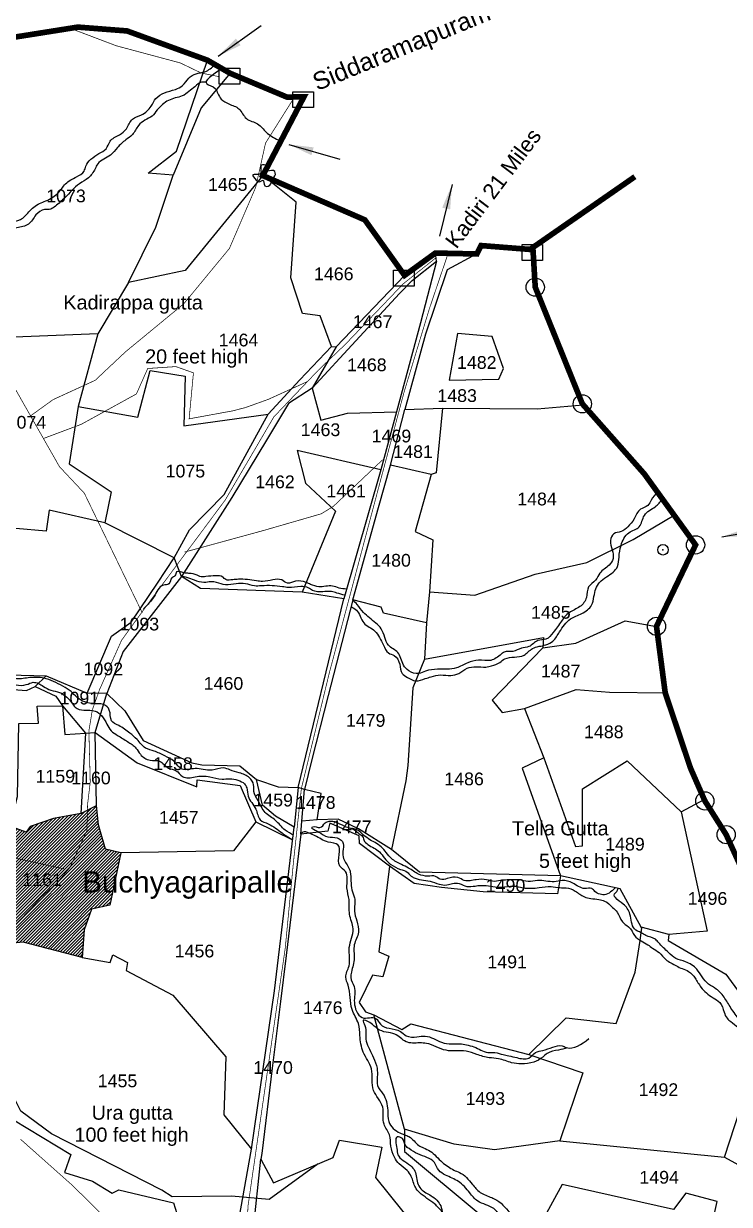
# Model space of a CAD drawing. Header units: feet. Extents: x 800131 to 806575, y 1568145 to 1575656.
# Drawn here: x 803201 to 804199, y 1573120 to 1574790 of the extents above; entities that cross this region are included whole.
import ezdxf
from ezdxf.enums import TextEntityAlignment as Align

# ---------------------------------------------------------------- set-up
doc = ezdxf.new("R2010")
doc.units = ezdxf.units.FT
doc.header["$LTSCALE"] = 15
doc.header["$MEASUREMENT"] = 0
doc.header["$PDMODE"] = 32
doc.header["$PDSIZE"] = 15
doc.linetypes.add('HIDDEN2', pattern=[0.1875, 0.125, -0.0625])
for name, color, linetype in [('HILL', 223, 'Continuous'), ('PLOT', 7, 'Continuous'), ('PLOT NO', 7, 'Continuous'), ('ROADS', 6, 'Continuous'), ('TANKS-STREAM', 4, 'Continuous'), ('TEXT', 1, 'Continuous'), ('VILLAGE', 30, 'Continuous'), ('VILLAGE STONES', 240, 'Continuous')]:
    doc.layers.add(name, color=color, linetype=linetype)
doc.layers.add('VILLAGE BOUNDRY', color=5, linetype='HIDDEN2', lineweight=100)
doc.styles.get("Standard").update_dxf_attribs({"font": 'arial.ttf'})
doc.linetypes.add('DOTS', pattern='A,1e-06,-3,["●",Standard,S=3,R=0,X=-1.25,Y=-1.25],-3', length=6.000001)
doc.dimstyles.get("Standard").update_dxf_attribs({"dimtxt": 0.18, "dimasz": 35, "dimexe": 0.18, "dimexo": 0.0625, "dimgap": 0.09, "dimtad": 0, "dimtih": 1, "dimtoh": 1, "dimdec": 4, "dimzin": 0, "dimdsep": 46, "dimtxsty": 'Standard', "dimcen": 0.09, "dimadec": 0, "dimazin": 0, "dimtfac": 1, "dimtdec": 4, "dimtofl": 0, "dimtmove": 0, "dimatfit": 3, "dimfxl": 1, "dimtolj": 1, "dimtzin": 0, "dimarcsym": 0})

msp = doc.modelspace()

# ---------------------------------------------------------------- hatches: boundary and pattern name
at = {"layer": 'VILLAGE', "linetype": 'Continuous', "lineweight": -2}
h = msp.add_hatch(dxfattribs=at)
h.set_pattern_fill('ANSI31', color=256, scale=25)
h.paths.add_polyline_path([(803156.1, 1573564.7), (803153.8, 1573539.4), (803145.8, 1573538.6), (803142.1, 1573512.6), (803145.6, 1573512.1), (803151.1, 1573511), (803143.1, 1573485.4), (803162.4, 1573487.2), (803175.1, 1573501.7), (803213.1, 1573541.1), (803224.5, 1573553.7), (803247.6, 1573574.9), (803265.9, 1573596.1), (803290.2, 1573649.1), (803290.8, 1573677.8), (803281.6, 1573673), (803242.9, 1573665.8), (803209.8, 1573654.4), (803204.3, 1573646.5), (803181.1, 1573655), (803129.3, 1573661.4), (803078.1, 1573671.5), (803081.2, 1573659.1), (803053.5, 1573626.7), (803037.2, 1573631.6), (803017.3, 1573636.9), (803030.9, 1573618.6), (803042.9, 1573618.6), (803070, 1573596.7), (803097.1, 1573584.5)])
h.paths.add_polyline_path([(803296.8, 1573537.8), (803322.6, 1573543.3), (803338.1, 1573617.5), (803316.5, 1573622.5), (803306.5, 1573656.7), (803303.6, 1573684.4), (803290.8, 1573677.8), (803290.2, 1573649.1), (803265.9, 1573596.1), (803247.6, 1573574.9), (803224.5, 1573553.7), (803213.1, 1573541.1), (803175.1, 1573501.7), (803162.4, 1573487.2), (803199.8, 1573490.8), (803283.6, 1573469.1), (803286.2, 1573508.4)])
h.paths.add_polyline_path([(803194.2, 1573565.4), (803259.3, 1573565.4), (803259.3, 1573593), (803194.2, 1573593)], flags=24)
h.paths.add_polyline_path([(803273.7, 1573542.7), (803591.3, 1573542.7), (803591.3, 1573600.9), (803273.7, 1573600.9)], flags=9)

# ---------------------------------------------------------------- linework, layer by layer
msp.add_point((804105, 1574046, 55))
at = {"layer": 'HILL', "lineweight": -2}
msp.add_lwpolyline([(803617.4, 1573177.4), (803548, 1573126.8), (803494.4, 1573131.9), (803410.8, 1573130.6), (803396.1, 1573140.2), (803239.8, 1573219.9), (803196.4, 1573251.7), (803180.4, 1573284.2), (803155.5, 1573370.9)], dxfattribs=at)
at = {"layer": 'PLOT', "lineweight": -2}
for points in [[(803413.3, 1574034.6), (803435, 1574074.4), (803484.3, 1574124.1), (803546.5, 1574237.6), (803591.2, 1574286.2), (803636.2, 1574333.6), (803620.2, 1574376.8), (803595, 1574380.3), (803578.5, 1574430.8), (803586.1, 1574537.5), (803538.9, 1574575.3), (803429.3, 1574441), (803348.7, 1574424.2), (803387.4, 1574502.4), (803412, 1574575.8), (803376.7, 1574578.5), (803416.7, 1574609.6), (803460.6, 1574738.5)], [(803492.7, 1574720), (803451.9, 1574671), (803412, 1574575.8)], [(803608.8, 1574274.8), (803732.5, 1574408.6), (803750.3, 1574426.8), (803784.5, 1574454), (803783, 1574465.7)], [(803784.5, 1574454), (803762, 1574366.9), (803727.9, 1574241.1)], [(803841.6, 1574464.4), (803799.8, 1574442.2), (803769.2, 1574350.8), (803739.7, 1574244.6), (803793.2, 1574246.3), (803927.2, 1574245.5), (803992.2, 1574250.9)], [(803348.7, 1574424.2), (803305.6, 1574351.5), (803139.9, 1574344.9)], [(803642.8, 1574332.9), (803739.4, 1574434.1)], [(803305.6, 1574351.5), (803277.6, 1574248.6), (803362, 1574233.6)], [(803814.2, 1574351.7), (803802.3, 1574286.1), (803872.9, 1574287.5), (803879.5, 1574302.6), (803863.4, 1574347.9), (803814.2, 1574351.7)], [(803636.2, 1574333.6), (803642.8, 1574332.9), (803608.8, 1574274.8), (803575.4, 1574252.7), (803544, 1574201.2), (803494.9, 1574120.1), (803423.7, 1574008), (803413.3, 1574034.6)], [(803362, 1574233.6), (803379.8, 1574299.7), (803429.1, 1574291.4), (803427.2, 1574221.5), (803546.5, 1574237.6)], [(803608.8, 1574274.8), (803620.8, 1574229.1), (803658.9, 1574239.4), (803727.9, 1574241.1), (803705.9, 1574159.2), (803587.4, 1574186.2), (803599.3, 1574140.1), (803641.6, 1574100.8), (803594.5, 1573985.8)], [(803277.6, 1574248.6), (803265.1, 1574167.4), (803324.6, 1574127.8), (803315.5, 1574084.3)], [(803793.2, 1574246.3), (803784.3, 1574154.7), (803777.1, 1574152.5), (803719.6, 1574165.5), (803739.7, 1574244.6)], [(803705.9, 1574159.2), (803653.3, 1573976.6)], [(803777.1, 1574152.5), (803754.5, 1574072), (803779.6, 1574060.2), (803774.7, 1573986.4), (803770.4, 1573942.6), (803709.7, 1573956.2), (803706.3, 1573964.6), (803666.1, 1573975.2), (803702.4, 1574105.7), (803719.6, 1574165.5)], [(802577.1, 1574110.9), (802615.1, 1574082.7), (802615.8, 1574067.5), (802677.8, 1574059.8), (802739, 1574011.2), (802791.5, 1573970.5), (802837.7, 1573946), (802869.9, 1573933.5), (802954, 1573900.9), (802987.9, 1573889.8), (803012.9, 1573883.8), (803068.6, 1573864.3), (803134.8, 1573851.8), (803168.4, 1573849.8), (803204.5, 1573847), (803216.8, 1573852.7), (803232.7, 1573867.9)], [(802950.3, 1573927.9), (802969.9, 1573908.9), (803019.6, 1573896.9), (803124.3, 1573878), (803179.7, 1573869.2), (803232.7, 1573867.9), (803290.4, 1573843.2), (803325, 1573923.7), (803352.9, 1573943.4), (803389.9, 1573998.6), (803413.3, 1574034.6), (803315.5, 1574084.3), (803236.9, 1574101.8), (803232.6, 1574072.5), (803189.6, 1574076), (803136.4, 1574106.2)], [(803774.7, 1573986.4), (803838.7, 1573981.7), (803924.1, 1574011.6), (803997.1, 1574028.1), (804062.7, 1574060.5), (804120.7, 1574094.9)], [(803423.7, 1574008), (803341.5, 1573902), (803318.5, 1573842.9), (803290.4, 1573843.2)], [(803318.5, 1573842.9), (803343.8, 1573818), (803369.8, 1573776.1), (803438.4, 1573744.5), (803452.6, 1573741.9), (803506.5, 1573740.3), (803530, 1573721.2), (803560.8, 1573710.5), (803589, 1573709.9), (803653.3, 1573976.6), (803594.5, 1573985.8), (803451, 1573991.4), (803423.7, 1574008)], [(803666.1, 1573975.2), (803631.4, 1573840), (803608.1, 1573749.5), (803598.1, 1573707), (803589, 1573709.9)], [(803770.4, 1573942.6), (803767.8, 1573891.3), (803751.3, 1573850.8), (803744.1, 1573740.9), (803741, 1573719.3), (803721, 1573622.2), (803674.1, 1573651.4), (803645.5, 1573665), (803615.6, 1573663.8), (803621.7, 1573701.4), (803598.1, 1573706.9)], [(803767.8, 1573891.3), (803936.1, 1573921.8), (803935.2, 1573907.1), (803981.7, 1573914.1), (804051.7, 1573945.5), (804095.8, 1573937.7)], [(803935.2, 1573907.1), (803863.3, 1573833.2), (803877.5, 1573815.9), (803908.9, 1573821.3), (803982.2, 1573848.2), (804029.3, 1573844.7), (804108.1, 1573843.8)], [(803216.8, 1573852.7), (803246.1, 1573839), (803255.6, 1573825.2), (803288.1, 1573786.5), (803302, 1573787.4), (803318.5, 1573842.9)], [(803281.6, 1573673), (803242.9, 1573665.8), (803209.8, 1573654.4), (803204.3, 1573646.5), (803181.1, 1573655), (803192, 1573696.9), (803194, 1573800.1), (803221.8, 1573800.9), (803219.7, 1573824.9), (803255.6, 1573825.2), (803259, 1573784.8), (803288.1, 1573786.5)], [(803908.9, 1573821.3), (803936.5, 1573751.5), (803981.4, 1573626.2), (803991.3, 1573627.3), (803991.3, 1573707.8), (804054.1, 1573747.4), (804130.9, 1573675.1), (804163.4, 1573692.7)], [(803288.1, 1573786.5), (803281.6, 1573673), (803303.6, 1573684.4)], [(803302, 1573787.4), (803361.3, 1573744.7), (803445.7, 1573710.6), (803446.1, 1573720.7), (803506.8, 1573712.4), (803529.1, 1573661.3), (803581.1, 1573635.8)], [(803529.1, 1573661.3), (803497.3, 1573620.2), (803338.1, 1573617.5), (803316.5, 1573622.5), (803306.5, 1573656.7), (803303.6, 1573684.4), (803302, 1573787.4)], [(803936.5, 1573751.5), (803906, 1573736.9), (803960.1, 1573584.7)], [(803589, 1573709.9), (803583.2, 1573653.6), (803556.9, 1573669.3), (803538.4, 1573684.9), (803530, 1573721.2)], [(803615.6, 1573663.8), (803594.2, 1573661.9), (803598.1, 1573706.9)], [(804130.9, 1573675.1), (804167.5, 1573506.7), (804113.3, 1573501.8), (804074.3, 1573512.4), (804044.6, 1573566.4), (803960.1, 1573584.7), (803760.4, 1573590), (803721, 1573622.2)], [(803505.3, 1573100.6), (803522.9, 1573198.2), (803555.4, 1573422.3), (803583.2, 1573653.6)], [(803960.1, 1573584.7), (803956, 1573559.2), (803850.7, 1573562), (803791.6, 1573568.1), (803752.8, 1573574.1), (803718, 1573598.6), (803675.7, 1573630.7), (803675, 1573641.5), (803633.6, 1573659.5), (803630.9, 1573647.9), (803592.9, 1573643.7), (803594.2, 1573661.9)], [(803592.9, 1573643.7), (803571.8, 1573471.9), (803563.9, 1573407), (803552.3, 1573312.6), (803537.5, 1573192), (803536.1, 1573183.8), (803553.9, 1573150.6), (803638.4, 1573186.2), (803647.5, 1573210.7), (803707.2, 1573200.8), (803698.1, 1573158.1), (803756.1, 1573085.8), (803749.4, 1573075.2), (803734.3, 1573085.2), (803730.4, 1573072.5), (803792.6, 1573009.5), (803836.7, 1572993.5), (803860.6, 1573050.6), (803846.4, 1573105.6)], [(803338.1, 1573617.5), (803322.6, 1573543.3), (803296.8, 1573537.8), (803286.2, 1573508.4), (803283.6, 1573469.1), (803323, 1573462), (803326.9, 1573473), (803347.5, 1573462), (803345.5, 1573450.7), (803411.8, 1573416), (803486.4, 1573328.9), (803484, 1573246.7), (803522.9, 1573198.2)], [(803718, 1573598.6), (803702.9, 1573477.1), (803717.4, 1573471.1), (803708.9, 1573441.7), (803693.9, 1573444.2), (803675, 1573405.8), (803684.2, 1573392.6), (803696.2, 1573388.4), (803735.4, 1573367.2), (803748.2, 1573375.3), (803915.3, 1573332), (803967.8, 1573384.1), (804038.7, 1573375.8), (804065.8, 1573448.5), (804072.5, 1573493.5), (804074.1, 1573504.1), (804075.1, 1573510.9)], [(804075.1, 1573510.9), (804074.3, 1573512.4)], [(804113.3, 1573501.8), (804112.5, 1573493.3), (804194.1, 1573445.8), (804251, 1573367.2), (804288.5, 1573364.2), (804313.6, 1573328.7), (804334.1, 1573323.2), (804358.7, 1573326.2), (804343.1, 1573368), (804392.8, 1573382.4), (804382.7, 1573398.3), (804400.5, 1573403.2)], [(803283.6, 1573469.1), (803199.8, 1573490.8), (803143.1, 1573485.4), (803134.3, 1573462.9), (803133.6, 1573454.7), (803126.7, 1573418.1), (803127.7, 1573360.6), (803156, 1573301.5), (803152.9, 1573270.4)], [(803739.3, 1573226.3), (803696.2, 1573388.4)], [(804191.8, 1573186.8), (804251, 1573367.2)], [(803915.3, 1573332), (803991.7, 1573306), (803959.2, 1573209.9), (804191.8, 1573186.8), (804298.6, 1573128.6)], [(802730.2, 1573104.4), (802820.2, 1573133.4), (802924, 1573218.7), (802959, 1573231), (802989.1, 1573236.4), (803033.7, 1573240), (803074.3, 1573254.6), (803152.9, 1573270.4), (803151.5, 1573257), (803165.4, 1573251.9), (803267.2, 1573190.6), (803258.2, 1573165), (803298, 1573153), (803326, 1573135.7), (803335.4, 1573140.8), (803412.4, 1573122.3), (803417.4, 1573107.2)], [(803959.2, 1573209.9), (803866.8, 1573197), (803809.6, 1573205.4), (803739.3, 1573226.3), (803739.3, 1573195), (803846.4, 1573105.6), (803919.6, 1573062.9)], [(803525.2, 1573081.1), (803536.1, 1573183.8)], [(804298.4, 1573067), (804197.5, 1573001.8), (804167.6, 1573060.4), (804181.5, 1573124.2), (804137.3, 1573135.7), (804119.7, 1573112.9), (803962.4, 1573148.3), (803935, 1573098.4), (803919.6, 1573062.9), (803983.8, 1573007.7), (804074.4, 1572929.9), (804166.2, 1572962), (804202.6, 1572974.7)]]:
    msp.add_lwpolyline(points, dxfattribs=at)
at = {"layer": 'ROADS', "linetype": 'DOTS', "lineweight": -2, "ltscale": 0.15, "const_width": 1}
for points in [[(803368.5, 1573956.6), (803286.4, 1574126.1), (803251.3, 1574163.5), (803181.3, 1574286.5), (803089.6, 1574396.5), (802933.2, 1574539), (802860.4, 1574626.3), (802820.9, 1574650.5), (802812, 1574669.6), (802813, 1574782.4), (802711.9, 1574864), (802632.3, 1574919.7), (802534.5, 1574985), (802399.8, 1575071.4), (802285.8, 1575100.8), (802270.2, 1575108.6)], [(803582.6, 1574684.5), (803542.8, 1574621.3), (803528.8, 1574558.5), (803491.6, 1574472.1), (803427.1, 1574393.9), (803344.8, 1574326.1), (803301.8, 1574285.7), (803242.3, 1574258.4), (803210.8, 1574235.7)], [(803228.7, 1574203.4), (803282, 1574223.4), (803360.1, 1574266.4), (803376.1, 1574302.4), (803415.8, 1574305.1), (803440.8, 1574296.3), (803434.7, 1574231.2), (803496.4, 1574242.5), (803514.5, 1574247.2), (803546.8, 1574258.8), (803601.8, 1574283.8)], [(803257.7, 1573594.6), (803109.3, 1573627.4)]]:
    msp.add_lwpolyline(points, dxfattribs=at)
at = {"layer": 'ROADS', "linetype": 'HIDDEN2', "lineweight": -2, "ltscale": 8, "const_width": 1}
for points in [[(803264.7, 1574784.3), (803331.7, 1574758.9), (803422.3, 1574734.6), (803451.7, 1574720.4), (803476.6, 1574715.3)], [(803783.2, 1574458.5), (803737.7, 1574422.3), (803655.7, 1574336.6), (803617.8, 1574300.4), (803554.5, 1574233.9), (803485.7, 1574116.3), (803378, 1573971.6), (803339.2, 1573918.1), (803308.1, 1573848.5), (803297.8, 1573819.7), (803292.9, 1573789.7), (803294.8, 1573717.4), (803291, 1573685.5), (803290.2, 1573649.1), (803265.9, 1573596.1), (803247.6, 1573574.9), (803224.5, 1573553.7), (803213.1, 1573541.1), (803175.1, 1573501.7)], [(803511.4, 1572934.5), (803517.9, 1573117.1), (803570.7, 1573483), (803582.3, 1573604.4), (803593.5, 1573708.4), (803632.9, 1573871.5), (803670.1, 1574011.2), (803706.2, 1574147), (803738.7, 1574268.9), (803774.5, 1574386.9), (803801.1, 1574465.3)], [(803428.2, 1574042.7), (803540.4, 1574073.4), (803621.7, 1574096.9), (803638.8, 1574107.5), (803708.3, 1574173.2)], [(803196.3, 1573212.1), (803270.4, 1573146.2), (803314.5, 1573102.6)]]:
    msp.add_lwpolyline(points, dxfattribs=at)
at = {"layer": 'TANKS-STREAM', "lineweight": -2}
for points in [[(803583, 1573642.3), (803570.6, 1573649.3), (803556.6, 1573663.4), (803542.3, 1573674.3), (803532.3, 1573691.1), (803526.2, 1573704.2), (803525.8, 1573713.4), (803520.1, 1573723.5), (803505.7, 1573730.4), (803492.4, 1573734.6), (803483.6, 1573737.4), (803467.3, 1573734.2), (803454.5, 1573735.3), (803443.3, 1573736.5), (803424.7, 1573735.8), (803413.1, 1573746.8), (803400.1, 1573754.5), (803385.4, 1573761.2), (803372.9, 1573765.6), (803361, 1573777.6), (803350.8, 1573786.8), (803335.1, 1573797.3), (803325, 1573804.2), (803321.8, 1573819.3), (803313.8, 1573827), (803305.4, 1573828.2), (803287, 1573830.7), (803275.8, 1573837.6), (803267.8, 1573845.3), (803256.1, 1573853), (803229, 1573864.4), (803209.2, 1573865.1), (803190.3, 1573863.5), (803174.7, 1573866), (803159.2, 1573864.9), (803133.3, 1573868.5), (803118.5, 1573872.8), (803096.8, 1573874.6), (803082.1, 1573878), (803061.2, 1573879.7), (803053.2, 1573885.8), (803039.4, 1573890.2), (803011, 1573896.4), (802988.2, 1573901.7), (802972.7, 1573906.6), (802954.8, 1573915.8), (802947.6, 1573921.6), (802939.8, 1573923.5), (802942.7, 1573945.8), (802942.6, 1573965), (802947.5, 1573994.3), (802955.4, 1574049.2), (802957.9, 1574067.7), (802961.2, 1574084.5), (802976.5, 1574108), (802983.9, 1574116.8), (802989.2, 1574136.3), (802997.5, 1574150.4), (803001.5, 1574177.2), (802996.3, 1574193.3), (802989.5, 1574204.7), (802985.6, 1574225.7), (802979.3, 1574235.4), (802971.3, 1574250.3), (802967.1, 1574263.8), (802959.2, 1574281.8), (802953.3, 1574292.8), (802950.7, 1574305.8), (802942.7, 1574323.1), (802935.5, 1574341.8), (802932.6, 1574362.6), (802925.1, 1574378.1), (802924.4, 1574393.4), (802918.6, 1574406), (802915.3, 1574417.4), (802917.7, 1574428), (802922.2, 1574435.3), (802938.7, 1574437.9), (802951.8, 1574445.5), (802971.7, 1574447.8), (802992.2, 1574452.7), (803012.1, 1574461.7), (803028.8, 1574461.3), (803046.3, 1574465.2), (803063.2, 1574474.3), (803077.8, 1574476.6), (803095.6, 1574477.8), (803110.9, 1574481.8), (803130.4, 1574489), (803149.4, 1574489.7), (803161.2, 1574490.7), (803171.5, 1574500.1), (803181.7, 1574508.6), (803196, 1574513), (803207.9, 1574523.9), (803223.2, 1574536), (803232.1, 1574539.6), (803241.8, 1574544.8), (803249.2, 1574550.6), (803259.9, 1574563.6), (803275.5, 1574573.6), (803286.1, 1574581.7), (803288.7, 1574588.6), (803295.6, 1574598.3), (803307.2, 1574606.4), (803317.3, 1574613.2), (803322.9, 1574623.9), (803336.1, 1574633), (803346, 1574641.6), (803354.5, 1574655), (803367.2, 1574661.2), (803381.1, 1574673.7), (803387.7, 1574684.4), (803399.7, 1574692.2), (803415.3, 1574697.2), (803425.4, 1574702.7), (803434.1, 1574712.9), (803444.5, 1574719.4), (803457.1, 1574722.2), (803471.3, 1574732.3)], [(803481.5, 1574726.5), (803459.9, 1574704.9), (803471.5, 1574698.7), (803475.3, 1574691.4), (803480.2, 1574683.6), (803490.9, 1574676.6), (803505.2, 1574669.6), (803515.7, 1574656), (803531.6, 1574648.4), (803543.9, 1574636.5), (803560.5, 1574625.7), (803564.2, 1574623.7)], [(803458.6, 1574707.4), (803452.3, 1574707.4), (803442.8, 1574701), (803434.3, 1574694.3), (803425, 1574687.9), (803415, 1574685.1), (803405.7, 1574681.6), (803389.5, 1574668.2), (803382.2, 1574659.5), (803372, 1574653.5), (803363.2, 1574646.2), (803354.5, 1574633.3), (803345.2, 1574625.8), (803333.2, 1574614.9), (803323.5, 1574604.4), (803305.4, 1574591.8), (803301.7, 1574584.9), (803292.2, 1574572.1), (803279.8, 1574563.7), (803259, 1574544), (803245.5, 1574532), (803238.9, 1574527.8), (803230.2, 1574527.3), (803218, 1574519.6), (803207.4, 1574506.6), (803199.5, 1574503.3), (803183.2, 1574498.5), (803174.8, 1574491.9), (803162.9, 1574483.1), (803150.7, 1574480.3), (803139, 1574479.5), (803126.9, 1574477.2), (803116.6, 1574473), (803098.3, 1574468.9), (803089.2, 1574468.6), (803076.4, 1574468.4), (803066.9, 1574464.4), (803057.7, 1574459.9), (803043.1, 1574454.5), (803027.1, 1574454.8), (803020.8, 1574454.1), (802997.5, 1574447.5), (802986.8, 1574442.9), (802965.9, 1574439.8), (802957.8, 1574439.3), (802947.9, 1574435.1), (802928.7, 1574430.8), (802924.7, 1574427), (802922.5, 1574417.4), (802925.1, 1574407), (802929.6, 1574396.3), (802932.3, 1574389.6), (802934, 1574371.6), (802942, 1574355.4), (802945.5, 1574337.8), (802950.7, 1574322.6), (802955.3, 1574311.7), (802959.4, 1574298.3), (802967.1, 1574280.5), (802973.1, 1574264.1), (802979.7, 1574251.1), (802984.2, 1574243.8), (802991.8, 1574228.9), (802993.4, 1574223.3), (802994.8, 1574211.5), (803000.8, 1574200.9), (803007.2, 1574186.7), (803008.3, 1574163.9), (803004.5, 1574150.6), (802996.8, 1574134.2), (802986.1, 1574107.1), (802978.7, 1574110.3)], [(804097.1, 1574127.7), (804088.2, 1574116.2), (804083.7, 1574108.7), (804073.1, 1574103.2), (804064, 1574089.7), (804055.3, 1574078.5), (804045.7, 1574071.7), (804035.5, 1574068.7), (804030.7, 1574058.9), (804033.1, 1574045.9), (804034.3, 1574033.6), (804028.8, 1574024.3), (804015.6, 1574012.9), (804009.6, 1574003.1), (803999.8, 1573993.5), (803996.6, 1573978.6), (803987.5, 1573965.6), (803972.2, 1573957), (803961.4, 1573945), (803949.7, 1573929), (803939.5, 1573919.6), (803928.1, 1573917.6), (803915.2, 1573909), (803904.7, 1573906.7), (803892.6, 1573902.2), (803880.3, 1573901.2), (803876.2, 1573898.3), (803861.5, 1573889.6), (803844, 1573889.8), (803828.7, 1573886), (803812.7, 1573878.9), (803786.1, 1573877), (803769.2, 1573874.3), (803759.6, 1573871), (803745.4, 1573874.8), (803737.9, 1573882.7), (803729.9, 1573900.8), (803716.6, 1573910.9), (803711.4, 1573922.1), (803706.3, 1573934.4), (803698.8, 1573942.4), (803681.4, 1573957.3), (803672.3, 1573968.8), (803666.1, 1573975.2)], [(803663.7, 1573965.6), (803671.3, 1573960.5), (803676.6, 1573952.1), (803681.8, 1573942.5), (803697.4, 1573931.1), (803704, 1573921.8), (803709.7, 1573911.3), (803716.8, 1573900), (803724.6, 1573896.3), (803732.6, 1573884), (803736.2, 1573871), (803743.5, 1573865.5), (803755.3, 1573860.7), (803768.7, 1573863.7), (803776.9, 1573866.2), (803790.4, 1573868.9), (803805, 1573868.2), (803816, 1573871), (803827.8, 1573878.3), (803840.6, 1573880.6), (803854.3, 1573880.1), (803862.6, 1573881.7), (803874, 1573886.7), (803881.5, 1573891.7), (803894.8, 1573894.3), (803908.5, 1573897), (803920.4, 1573906.4), (803939.5, 1573911.5), (803949.3, 1573916.9), (803958.7, 1573929.9), (803965.8, 1573939.9), (803974.2, 1573948.1), (803990.2, 1573955.9), (804003.9, 1573967.5), (804007.4, 1573980.1), (804015.2, 1573999.9), (804025.2, 1574007.7), (804040.7, 1574022.5), (804042.8, 1574035.5), (804045.6, 1574052.1), (804056.7, 1574070), (804071.4, 1574078.6), (804078.7, 1574094.6), (804085.8, 1574101.6), (804094, 1574106.9), (804104.2, 1574117.8)], [(803657.2, 1573990.3), (803646.8, 1573991.8), (803637.5, 1573994.7), (803618.2, 1573993.5), (803606.6, 1573997), (803600.1, 1573999.7), (803585.3, 1574001.6), (803573.7, 1573998.7), (803565.6, 1574003.3), (803553.2, 1574003.3), (803538.5, 1574001.3), (803530.1, 1574001.9), (803517.1, 1574003.9), (803504.7, 1574004.2), (803496.3, 1574003.6), (803486.5, 1574003.9), (803482.2, 1574007.4), (803472.3, 1574009.1), (803458.5, 1574008.2), (803449.8, 1574008.2), (803446.1, 1574010), (803434.5, 1574012.6), (803427.2, 1574013.4), (803416.9, 1574014.6), (803414.6, 1574009.1), (803410.3, 1574006.2), (803406.2, 1573997.9), (803398.4, 1573995.8), (803385.1, 1573979.7), (803375.3, 1573967.8), (803369.8, 1573961.7)], [(803654.7, 1573981.7), (803643.8, 1573984.8), (803636.1, 1573986.8), (803623.7, 1573986.6), (803609.3, 1573988.6), (803603.8, 1573991.9), (803592.6, 1573993.9), (803575.1, 1573992.7), (803566.6, 1573993.7), (803552, 1573995.2), (803536.9, 1573995), (803527, 1573994.9), (803514.6, 1573997.9), (803501, 1573997.8), (803486.3, 1573996.5), (803473.4, 1573999.8), (803465.4, 1574000.6), (803455.7, 1573999.8), (803442.3, 1574002.8), (803431.5, 1574006.8), (803423.7, 1574008)], [(802825.5, 1573698.2), (802832.4, 1573715.2), (802842.3, 1573735.5), (802877.5, 1573778.8), (802882.7, 1573814.3), (802887.7, 1573841.3), (802890.8, 1573855), (802899.3, 1573868.3), (802912.4, 1573873.8), (802924.6, 1573888.9), (802935.4, 1573898.2), (802938.7, 1573906.8), (802944.6, 1573913.8), (802956.5, 1573910.5), (802966.8, 1573902.9), (802975.2, 1573900.5), (802980.1, 1573899.8), (802994, 1573895.4), (803005.9, 1573889.7), (803029.5, 1573885), (803035.4, 1573882.9), (803049.3, 1573877.5), (803062.2, 1573872.1), (803082, 1573869.6), (803099.4, 1573864.1), (803111.8, 1573862.2), (803126.6, 1573863), (803135.2, 1573861.4), (803147.2, 1573857.6), (803156.5, 1573858), (803167.5, 1573859.4), (803180.5, 1573857.5), (803190, 1573854.9), (803204.3, 1573855.2), (803214.2, 1573858.5), (803228.7, 1573852.7), (803239.1, 1573847.5), (803251.4, 1573844.3), (803261.5, 1573837.6), (803268.6, 1573829.6), (803273.7, 1573823.2), (803285.8, 1573819.1), (803302, 1573817.8), (803311, 1573811), (803318.5, 1573799.4), (803324.3, 1573790.1), (803333.4, 1573783.5), (803347.7, 1573774.6), (803359.5, 1573765.4), (803365.7, 1573756.7), (803379.5, 1573748.4), (803393, 1573747), (803405.4, 1573737.3), (803416.2, 1573733.5), (803425.4, 1573725.5), (803433.8, 1573723.4), (803443.2, 1573724.7), (803453.8, 1573725.9), (803464.1, 1573724.7), (803481.2, 1573721.6), (803492.2, 1573722.1), (803503.7, 1573720), (803512.9, 1573714.9), (803516.1, 1573709.4), (803518.2, 1573697.4), (803529.1, 1573679.2), (803535.3, 1573664.1), (803546.6, 1573658.3), (803566.1, 1573645.5), (803581.1, 1573635.8)], [(803608, 1573652.1), (803609.4, 1573654), (803619.7, 1573653.1), (803627.2, 1573659.6), (803630.1, 1573661.3), (803640.4, 1573661.6), (803654.5, 1573655), (803670.7, 1573648.3), (803676, 1573643.6), (803679, 1573641.8), (803681.8, 1573635.5), (803687.7, 1573629), (803704.1, 1573618.6), (803711, 1573609.8), (803720.1, 1573600.9), (803733.6, 1573593.9), (803743.3, 1573590.1), (803747.9, 1573585.2), (803751.5, 1573582.6), (803775.5, 1573577.1), (803788.2, 1573573.1), (803799.4, 1573571.9), (803807.2, 1573573.9), (803816.9, 1573573.8), (803827.5, 1573569.8), (803839.3, 1573570.4), (803855, 1573571.1), (803867.7, 1573569.2), (803876.7, 1573568.8), (803893.4, 1573570.4), (803907, 1573567.9), (803929.9, 1573568.2), (803946.7, 1573569.6), (803959.2, 1573568.1), (803968.1, 1573567.8), (803980.8, 1573563.2), (803993.8, 1573555.1), (804003.1, 1573552.9), (804014.3, 1573551.2), (804022.4, 1573549.1), (804033.6, 1573540.2), (804040.4, 1573533.2), (804047.6, 1573519.7), (804056.1, 1573512.8), (804061.2, 1573506.5), (804064.7, 1573500.4), (804074.3, 1573492.8), (804083.6, 1573487.2), (804090.2, 1573482.4), (804099.4, 1573476.3), (804108.9, 1573466.4), (804116.2, 1573461.8), (804132.2, 1573453.5), (804141.1, 1573449.7), (804150.4, 1573440.1), (804158.7, 1573427.3), (804175.8, 1573412.4), (804185.3, 1573405.7), (804191.5, 1573392.1), (804195.6, 1573383.3), (804201, 1573378.6), (804210.8, 1573370.6), (804216.5, 1573366.1), (804226.4, 1573363.7), (804240.4, 1573362.4), (804249.4, 1573356.6), (804252.6, 1573349), (804256.8, 1573344.9), (804263.2, 1573341.7), (804273, 1573338.7), (804281.6, 1573332.1), (804290.3, 1573325.1), (804298.7, 1573312), (804309.2, 1573302.7), (804314.4, 1573299.3), (804321.8, 1573293.7), (804328, 1573285.2), (804329.9, 1573280.4)], [(803792.8, 1573109.7), (803782, 1573120.6), (803760.5, 1573136.9), (803754.7, 1573144.2), (803749, 1573159.5), (803743.2, 1573167.9), (803732, 1573177.3), (803725.2, 1573186.8), (803720.1, 1573202.6), (803718.2, 1573218.2), (803710.4, 1573233.4), (803708.5, 1573257.7), (803695.6, 1573281.3), (803692.5, 1573311.6), (803681.1, 1573335.3), (803676.3, 1573359.1), (803674.1, 1573375.7), (803665.1, 1573395.6), (803659.6, 1573430.1), (803656.2, 1573441.4), (803660.9, 1573457.4), (803661.6, 1573468.8), (803661.3, 1573483.4), (803666.6, 1573509.9), (803661.7, 1573530.4), (803661, 1573551.2), (803658, 1573567.7), (803655.8, 1573590.9), (803648, 1573598.6), (803645.2, 1573628.7), (803631.5, 1573632.5), (803612.8, 1573641.6), (803604.7, 1573645), (803595.6, 1573646.7), (803592.9, 1573643.7)], [(803608, 1573652.1), (803618.2, 1573646.5), (803631, 1573639.9), (803644.3, 1573638.5), (803652.8, 1573630.6), (803652.2, 1573619.4), (803653.1, 1573609.4), (803661.2, 1573594.8), (803662.6, 1573590.3), (803665, 1573564.8), (803668.6, 1573553.9), (803668.6, 1573534.9), (803671.8, 1573521.1), (803674.3, 1573505.1), (803668.3, 1573487.3), (803668.1, 1573468.4), (803664.2, 1573448.7), (803663.3, 1573440.9), (803668.1, 1573428.3), (803668.4, 1573405.5), (803671.5, 1573393.3), (803679.5, 1573384.2), (803699, 1573383), (803705.2, 1573375), (803717.5, 1573369.2), (803733.6, 1573364.7), (803741.7, 1573358.7), (803757, 1573357.1), (803768.8, 1573358.2), (803791.7, 1573349.3), (803806.2, 1573347.2), (803817.7, 1573347.2), (803826.9, 1573345.6), (803837.6, 1573342.9), (803857.2, 1573335.1), (803867.3, 1573334.8), (803879.1, 1573331.9), (803886.7, 1573330.2), (803898.3, 1573327.6), (803915.1, 1573327.1), (803924.6, 1573334.7), (803935, 1573337.8), (803949, 1573342.5), (803962.4, 1573344.2), (803968.2, 1573342), (804000.1, 1573354.6)], [(804037.4, 1573567.9), (804033, 1573563.7), (804024.1, 1573558.4), (804008.7, 1573562.8), (804004.3, 1573566.9), (803994.3, 1573566.9), (803977.3, 1573574.6), (803962.2, 1573578.2), (803951, 1573576.5), (803927.7, 1573578.2), (803914.2, 1573576.8), (803901.4, 1573579), (803886.7, 1573579), (803878, 1573578.5), (803866.7, 1573577), (803855.5, 1573579.2), (803840.8, 1573579.3), (803823.9, 1573578.4), (803814.8, 1573582.5), (803799.9, 1573580.9), (803790, 1573579.9), (803783.2, 1573583.9), (803772.6, 1573584.4), (803759.3, 1573587.2), (803745.2, 1573595.7), (803735.1, 1573600.7), (803720.8, 1573609.4), (803706.5, 1573625.7), (803688.2, 1573637.3), (803679.3, 1573644.3), (803671.2, 1573650.4), (803664.2, 1573651.7)], [(804323.6, 1573291.9), (804322.1, 1573297.8), (804318.6, 1573302.6), (804309.1, 1573310.9), (804301.6, 1573319.6), (804295.7, 1573330.9), (804286, 1573341.4), (804276.8, 1573346.2), (804268.3, 1573349.6), (804255.7, 1573361.5), (804248.9, 1573370.1), (804234, 1573372.6), (804224.5, 1573373.7), (804215, 1573379.2), (804208.7, 1573387.1), (804202.4, 1573395.9), (804192.6, 1573411.4), (804180.4, 1573424.7), (804169.5, 1573431.7), (804160.3, 1573441.8), (804152.8, 1573452.7), (804136.8, 1573463.2), (804123.2, 1573468), (804112.9, 1573476.3), (804098.7, 1573490.4), (804094.3, 1573495), (804080.8, 1573500.4), (804074.1, 1573504.1), (804064.8, 1573509.6), (804058.3, 1573530.6), (804048.8, 1573544.9), (804037.7, 1573554.1), (804035.9, 1573557.3), (804040.8, 1573564.5), (804041.4, 1573567.1)], [(803969.5, 1573341.6), (803957.2, 1573338.3), (803941.2, 1573333.7), (803934.8, 1573328.4), (803922.2, 1573321.3), (803904.6, 1573318.7), (803890.9, 1573320.4), (803872.5, 1573326), (803859.2, 1573327.5), (803841.6, 1573332.3), (803826.5, 1573336.8), (803798.1, 1573338), (803770.3, 1573347.8), (803760.8, 1573348.4), (803741.5, 1573350.1), (803725.7, 1573361), (803713.4, 1573363.6), (803701.6, 1573368.1), (803690.5, 1573377.2), (803680.9, 1573380.4), (803683.1, 1573373.2), (803685.1, 1573351.1), (803689.8, 1573339.4), (803695.5, 1573327.5), (803700.5, 1573312.6), (803700.8, 1573300.4), (803701.3, 1573288.2), (803708.8, 1573276.5), (803715.6, 1573253.3), (803717.1, 1573237.2), (803723.3, 1573227.5), (803732.9, 1573221.1), (803739.3, 1573218.6), (803745.7, 1573216), (803759.8, 1573203.3), (803766, 1573200.1), (803775.5, 1573195.4), (803792.7, 1573179.7), (803801, 1573173.6), (803809.2, 1573168.6), (803817, 1573165.3), (803835.2, 1573148.7), (803846.3, 1573137), (803862.7, 1573129.6), (803876, 1573121.6), (803886.2, 1573110.9), (803896.3, 1573103.7), (803908.5, 1573098.4), (803918.7, 1573091.1), (803924.9, 1573088.2), (803934.4, 1573084.3), (803944.8, 1573075.8), (803954.1, 1573066.1), (803964.4, 1573051.2), (803976.2, 1573035.3), (803984.9, 1573024.4), (804001, 1573014.7), (804010.7, 1573005.2), (804017.1, 1572995.5), (804028.1, 1572989.9), (804042.5, 1572980.3), (804053.1, 1572973.6), (804061.8, 1572963.9), (804073.8, 1572951.5), (804085.5, 1572949), (804096.9, 1572952.4), (804112.5, 1572956.5), (804122.9, 1572960.1), (804132.2, 1572967.9), (804145.3, 1572972.7), (804166.6, 1572975.4), (804173.2, 1572978.6), (804193, 1572987.6), (804203.6, 1572995.3), (804212, 1573002.8), (804219.4, 1573008), (804231.7, 1573010.1), (804247.2, 1573019.6), (804258, 1573024.3), (804268.2, 1573026.9), (804296.9, 1573029.7), (804326.7, 1573036.1), (804341.7, 1573037.5), (804354.4, 1573037.1), (804366.2, 1573034.1), (804382.5, 1573032.9), (804399.2, 1573027), (804416.2, 1573022.3), (804424.3, 1573021.2), (804440.3, 1573019), (804461, 1573013.1), (804478.9, 1573001.2), (804492.8, 1572994.4), (804504.1, 1572993.3), (804518.8, 1572988.4), (804531.7, 1572978.5), (804537.9, 1572972.7), (804553.2, 1572969), (804573.8, 1572960.7), (804585, 1572951.7), (804600.5, 1572947.7), (804620.9, 1572944.2), (804636.8, 1572943.9), (804646.4, 1572944.9), (804659.8, 1572947.2), (804668.6, 1572944.3), (804679.2, 1572941.9), (804695.5, 1572939.5), (804705.4, 1572938.8), (804717.3, 1572929.3), (804721.1, 1572921.4), (804734.9, 1572912.1), (804749.1, 1572898.9), (804755.9, 1572890), (804760.9, 1572881.2), (804774.1, 1572871), (804793.3, 1572861.4), (804800.8, 1572855.4), (804807.5, 1572846.1), (804816.8, 1572838.5), (804828, 1572830.8), (804836.6, 1572828.1), (804852.4, 1572817.1), (804857.3, 1572817.8), (804871.6, 1572813.2), (804897.5, 1572800.4), (804906.2, 1572791), (804917, 1572785.5), (804928.3, 1572781.8), (804938.2, 1572776.4), (804954.2, 1572763.2), (804958.3, 1572757.5), (804968.9, 1572751.2), (804982.1, 1572747.4), (804999, 1572735.4), (805010.7, 1572728.1), (805025.5, 1572739.7), (805037, 1572740.2), (805049.2, 1572746.2), (805056.6, 1572751.2), (805066.2, 1572753.7), (805083.9, 1572754), (805094.9, 1572760.6), (805110.3, 1572770), (805121.6, 1572772.3), (805131.6, 1572779.4), (805139.4, 1572785.8), (805149, 1572792.7), (805157.1, 1572803.5), (805170.1, 1572813.3), (805178.8, 1572815.8), (805188, 1572821.1), (805196.8, 1572824), (805233.5, 1572830.1), (805251.4, 1572832.5), (805272.3, 1572828.1), (805294.8, 1572835.9), (805304, 1572846), (805314.6, 1572857.6), (805316.5, 1572869.6), (805314.2, 1572877.6)], [(804492.8, 1572539.9), (804478.1, 1572564), (804475.8, 1572574.1), (804480.6, 1572589), (804479.7, 1572608.2), (804478.5, 1572619.8), (804486.3, 1572637), (804489.3, 1572657.3), (804501.7, 1572679.7), (804501.9, 1572692.9), (804486.3, 1572713.4), (804479.2, 1572729.8), (804472.1, 1572745.8), (804453.3, 1572765.7), (804444.2, 1572781.3), (804426.8, 1572804.4), (804416.6, 1572812.2), (804409.3, 1572820.2), (804397.4, 1572836.4), (804370.9, 1572850.9), (804362.8, 1572856.5), (804350.7, 1572869.7), (804327.7, 1572885.4), (804320.3, 1572895), (804311.2, 1572902.3), (804293.2, 1572910.5), (804278.5, 1572925), (804271.4, 1572930.4), (804252.4, 1572940.8), (804242.4, 1572945.2), (804217.8, 1572946.8), (804208.9, 1572951.3), (804200.1, 1572951.9), (804185.5, 1572958.9), (804179, 1572966.4), (804173.4, 1572968.9), (804149.2, 1572965.8), (804135.2, 1572959.9), (804121.4, 1572953.2), (804098.5, 1572947.2), (804083.7, 1572940.6), (804069.9, 1572944.6), (804048.4, 1572966.8), (804023.7, 1572983.4), (803996.1, 1573007.2), (803972.4, 1573026.7), (803951.1, 1573052.5), (803926.9, 1573063.8), (803908.1, 1573082.8), (803890.8, 1573093.6), (803882, 1573097.5), (803865.6, 1573114), (803842.9, 1573124.7), (803831.6, 1573136.4), (803815.5, 1573152.4), (803797.2, 1573161.5), (803787.8, 1573168.4), (803781.7, 1573179.2), (803758.3, 1573191.4), (803745.9, 1573198.9), (803741, 1573202.9), (803736.3, 1573213.1), (803729.1, 1573215.5), (803728.5, 1573199.2), (803729.9, 1573190.3), (803747.7, 1573175.2), (803754, 1573167.2), (803758.7, 1573148.4), (803764.2, 1573140.4), (803778.7, 1573131.2), (803787.1, 1573123.8), (803791.3, 1573115.8), (803794.3, 1573104.5), (803809.3, 1573089.2), (803831.4, 1573059.9)]]:
    msp.add_spline(points, degree=3, dxfattribs=at)
at = {"layer": 'VILLAGE BOUNDRY', "lineweight": -2, "ltscale": 10, "const_width": 8}
for points in [[(803168.1, 1574768), (803277.2, 1574785.3), (803346.8, 1574779.9), (803460.6, 1574738.5), (803492.7, 1574720), (803573.1, 1574686.3), (803597.1, 1574686.7), (803538.9, 1574575.3), (803683.3, 1574512.6), (803739.4, 1574434.1), (803783, 1574465.7), (803841.6, 1574464.4), (803847.6, 1574476.3), (803921.1, 1574470.5), (803924.3, 1574417.4), (803990.9, 1574252.4), (804078.5, 1574153.4), (804151.1, 1574052.9), (804095.8, 1573937.7), (804108.1, 1573843.8), (804143.9, 1573737.2), (804164.2, 1573690.8), (804194.4, 1573643), (804222.6, 1573580.9)], [(803916.9, 1574470.8), (804065.2, 1574573.7)]]:
    msp.add_lwpolyline(points, dxfattribs=at)
at = {"layer": 'VILLAGE STONES', "lineweight": -2}
for points in [[(803477.2, 1574727.2), (803506.3, 1574727.2), (803506.3, 1574704.7), (803477.2, 1574704.7)], [(803581.6, 1574693.9), (803610.7, 1574693.9), (803610.7, 1574671.4), (803581.6, 1574671.4)], [(803905.6, 1574477.7), (803934.7, 1574477.7), (803934.7, 1574455.2), (803905.6, 1574455.2)], [(803723.9, 1574441.3), (803753, 1574441.3), (803753, 1574418.8), (803723.9, 1574418.8)]]:
    msp.add_lwpolyline(points, close=True, dxfattribs=at)
for centre in [(803924.3, 1574417.4), (803990.9, 1574252.4), (804151.1, 1574052.9), (804095.8, 1573937.7), (804164.2, 1573690.8), (804194.4, 1573643)]:
    msp.add_circle(centre, 12.9, dxfattribs=at)
msp.add_spline([(803529.7, 1574568.9), (803524.7, 1574576.2), (803535.5, 1574577.9), (803537.1, 1574590), (803543.8, 1574588.9), (803543.9, 1574581.9), (803554.2, 1574582.4), (803556.1, 1574574.9), (803550.8, 1574569.5), (803550.3, 1574563.6), (803542, 1574560.9), (803538.8, 1574568.6), (803535.2, 1574566.8), (803529.7, 1574568.9)], degree=3, dxfattribs=at)

# ---------------------------------------------------------------- texts
at = {"layer": 'PLOT NO', "linetype": 'Continuous', "lineweight": -2}
for s, height, rotation, p in [('Siddaramapuram 6 Miles', 25, 22.3363, (803615.8, 1574694.7)), ('Kadiri 21 Miles', 22, 52.9615, (803812.8, 1574470.4))]:
    msp.add_text(s, height=height, rotation=rotation, dxfattribs=at).set_placement(p)
at = {"layer": 'PLOT NO', "lineweight": -2}
for s, p in [('1465', (803489.4, 1574562.7)), ('1073', (803260.5, 1574546.5)), ('1466', (803639.3, 1574436.3)), ('1467', (803694.3, 1574368.5)), ('1464', (803504.6, 1574342.7)), ('1468', (803686.1, 1574307.6)), ('1482', (803841.6, 1574310.9)), ('1483', (803813.8, 1574264.1)), ('1074', (803204.6, 1574226.3)), ('1463', (803620.6, 1574215.8)), ('1469', (803720.9, 1574206.9)), ('1481', (803751.5, 1574184.9)), ('1075', (803429.4, 1574157.3)), ('1462', (803556.1, 1574142.1)), ('1461', (803656.9, 1574129.2)), ('1484', (803926.8, 1574117.8)), ('1480', (803720.4, 1574031.1)), ('1485', (803946.4, 1573957.5)), ('1093', (803364.3, 1573940.9)), ('1092', (803313.3, 1573877.4)), ('1487', (803960.2, 1573874.4)), ('1460', (803483.3, 1573856.9)), ('1091', (803279.4, 1573836.2)), ('1479', (803684.4, 1573804.6)), ('1488', (804021.3, 1573788.5)), ('1458', (803411.9, 1573743.4)), ('1159', (803245.4, 1573725.7)), ('1160', (803295.8, 1573723.2)), ('1486', (803823.6, 1573721.9)), ('1459', (803553.6, 1573691.9)), ('1478', (803613.9, 1573688.5)), ('1457', (803420.1, 1573667.4)), ('1477', (803664.7, 1573654.1)), ('1489', (804051.2, 1573629.6)), ('1161', (803226.8, 1573579.3)), ('1490', (803882.3, 1573571)), ('1496', (804168, 1573552.8)), ('1456', (803442.3, 1573478.4)), ('1491', (803884.6, 1573463.1)), ('1476', (803623.8, 1573398.3)), ('1470', (803553.5, 1573313.7)), ('1455', (803333.4, 1573294.8)), ('1492', (804098.6, 1573282.3)), ('1493', (803853.6, 1573269.8)), ('1494', (804099.6, 1573158.4))]:
    msp.add_text(s, height=18, dxfattribs=at).set_placement(p, align=Align.MIDDLE_CENTER)
at = {"layer": 'TEXT', "color": 7, "lineweight": -2}
for s, p in [('Kadirappa gutta ', (803256.8, 1574385.9)), ('20 feet high', (803372.5, 1574309.5)), ('Tella Gutta ', (803891.4, 1573642)), ('5 feet high', (803929.6, 1573596)), ('Ura gutta ', (803296.8, 1573239.8)), ('100 feet high', (803272.5, 1573208.7))]:
    msp.add_text(s, height=20, dxfattribs=at).set_placement(p)
at = {"layer": 'VILLAGE', "linetype": 'Continuous', "lineweight": -2}
msp.add_text('Buchyagaripalle', height=30, dxfattribs=at).set_placement((803283.4, 1573561.2))

# ---------------------------------------------------------------- leaders
at = {"layer": 'VILLAGE BOUNDRY', "linetype": 'Continuous', "lineweight": -2}
for points in [[(803475.6, 1574744.2), (803536.8, 1574787.4)], [(803575.7, 1574619.4), (803647.7, 1574598.5)], [(803806.6, 1574562.6), (803788.8, 1574489.7)], [(804188.4, 1574064.2), (804266.1, 1574078.4)]]:
    msp.add_leader(points, dimstyle='Standard', override={"dimgap": 0.09, "dimtad": 0}, dxfattribs=at)

doc.saveas('drawing.dxf')
